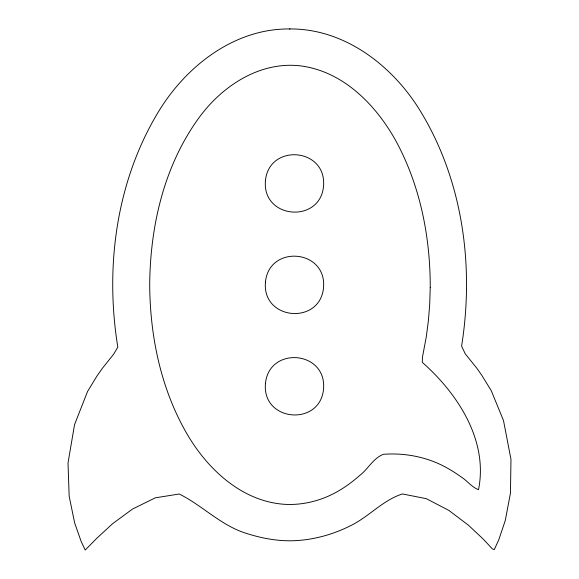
<?xml version="1.0" encoding="UTF-8"?>
<svg xmlns="http://www.w3.org/2000/svg" width="579" height="579" viewBox="0 0 579 579"><rect width="100%" height="100%" fill="white"/><g stroke="black" fill="none" stroke-linecap="round" stroke-linejoin="round"><path stroke-width="0.87" d="M289.276 28.95C235.277 28.61 188.03 64.718 160.253 108.83C116.444 179.164 104.633 266.116 117.827 347.154L113.433 354.493L102.208 368.541L97.004 375.974L87.552 391.484L74.546 424.631L68.025 462.947L69.162 496.181L74.619 522.801L81.082 541.264L85.207 550.05L97.019 538.065L112.558 523.734L132.548 509.028L155.324 497.824L179.229 494.003C202.592 505.583 220.925 525.551 246.343 533.375C260.239 537.833 274.678 540.699 289.305 540.8L289.949 540.8C311.43 540.648 332.57 534.895 351.656 525.16C369.568 516.063 382.951 500.205 402.412 493.938L426.289 498.678L448.863 510.403L468.476 525.247L483.479 539.324L492.222 548.754L494.263 549.652L498.772 539.831L505.279 520.478L510.454 493.127L510.975 459.321L503.506 420.578L491.267 390.695L481.742 375.221L476.51 367.81L465.234 353.827L461.601 346.119C474.563 264.929 462.527 177.818 418.226 107.629C390.427 64.074 343.456 28.61 289.978 28.95L289.507 28.957A5.624 5.624 0 0 0 289.746 28.957L289.978 28.95M430.24 287.3L429.719 304.105L428.402 320.563L426.325 336.616L422.431 357.315L422.315 362.374C457.7 393.597 488.43 440.532 478.515 489.675C471.458 487.098 466.964 480.36 460.573 476.539C454.862 472.428 448.848 468.751 442.573 465.567C424.356 456.447 403.664 452.814 383.392 454.298C373.042 458.336 368.135 469.084 359.545 475.598C352.133 482.184 344.042 488.025 335.313 492.751C320.057 500.936 302.679 505.221 285.346 504.36C243.839 501.942 210.17 471.697 189.275 437.753C161.548 391.983 150.041 337.977 149.7 284.875C150.142 225.477 164.356 164.212 200.334 115.959C223.66 84.823 261.274 60.773 301.478 65.999C343.166 71.782 375.17 104.242 395.066 139.416C419.941 184.39 430.313 236.21 430.24 287.3M265.464 180.51C261.694 219.521 321.468 224.03 323.625 184.925C325.601 147.681 269.134 143.411 265.464 180.51M265.464 281.937C261.694 320.94 321.468 325.456 323.625 286.352C325.601 249.108 269.134 244.837 265.464 281.937M265.471 383.363C261.701 422.366 321.461 426.882 323.625 387.778C325.593 350.541 269.141 346.278 265.471 383.363"/></g></svg>
